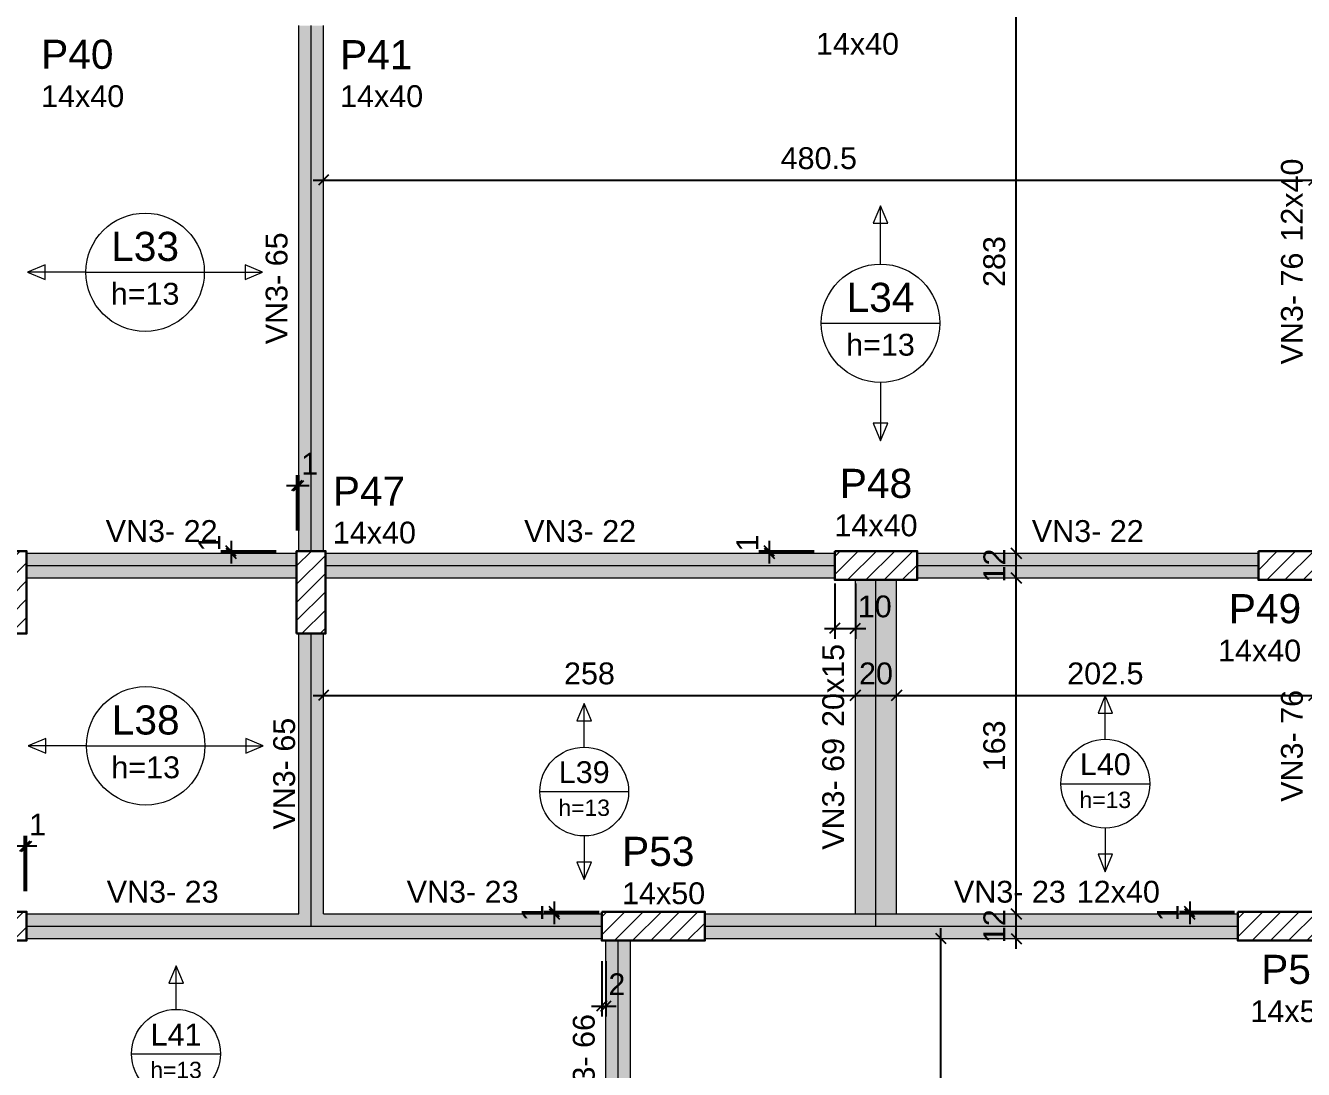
# Model space of a CAD drawing. Header units: millimetres. Extents: x -8 to 605, y -494 to 220.
# Drawn here: x 14.14 to 26.54, y -461.25 to -451.12 of the extents above; entities that cross this region are included whole.
import ezdxf

# ---------------------------------------------------------------- set-up
doc = ezdxf.new("R2010")
doc.units = ezdxf.units.MM
doc.header["$MEASUREMENT"] = 0
doc.linetypes.add('NULL', pattern=[0])
for name, color, linetype, lineweight in [('FO-Cotas', 5, 'Continuous', 5), ('FO-Eixos', 5, 'Continuous', 5), ('FO-Hachura pilar que passa', 19, 'Continuous', 5), ('FO-Hachura viga', 43, 'Continuous', 5), ('FO-Pilares', 4, 'Continuous', 30), ('FO-Textos das lajes', 1, 'Continuous', 20), ('FO-Textos das vigas', 7, 'Continuous', 5), ('FO-Textos dos pilares', 7, 'Continuous', 5), ('FO-Vigas', 1, 'Continuous', 20)]:
    doc.layers.add(name, color=color, linetype=linetype, lineweight=lineweight)
doc.styles.add('Arial', font='arial.ttf')
doc.dimstyles.new('UM_50.000000', dxfattribs={"dimtxt": 0.18, "dimasz": 0.1, "dimexe": 0.1, "dimexo": 0.2, "dimgap": 0, "dimtad": 1, "dimtih": 1, "dimtoh": 1, "dimdec": 1, "dimlfac": 50, "dimzin": 0, "dimdsep": 46, "dimtxsty": 'Standard', "dimcen": 0.09, "dimdle": 0.1, "dimadec": 1, "dimazin": 2, "dimtfac": 1, "dimtdec": 4, "dimtofl": 0, "dimtmove": 0, "dimatfit": 3, "dimfxl": 1, "dimtolj": 1, "dimarcsym": 0})
pattern_1 = [(45, (-4.58844, -411.61486), (-0.08838835, 0.08838835), [])]

# ---------------------------------------------------------------- blocks, each defined once
blk = doc.blocks.new('_Oblique')
at = {"color": 0, "linetype": 'ByBlock', "lineweight": -2}
blk.add_line((-0.5, -0.5), (0.5, 0.5), dxfattribs=at)
blk = doc.blocks.new('*D4169')
at = {"layer": 'Defpoints', "color": 0, "transparency": 16777216}
for p in [(23.021, -459.985), (23.021, -459.985), (23.021, -465.045)]:
    blk.add_point(p, dxfattribs=at)
at = {"layer": 'FO-Cotas', "color": 0, "lineweight": -2, "transparency": 16777216}
blk.add_line((23.021, -465.145), (23.021, -459.885), dxfattribs=at)
at = {"layer": 'FO-Cotas', "color": 0, "lineweight": -2, "transparency": 16777216, "xscale": 0.1, "yscale": 0.1, "zscale": 0.1}
for p, rotation in [((23.021, -459.985), 90), ((23.021, -465.045), 270)]:
    blk.add_blockref('_Oblique', p, dxfattribs=dict(at, rotation=rotation))
at = {"layer": 'FO-Cotas', "color": 7, "transparency": 16777216, "insert": (22.81, -462.515), "char_height": 0.2118, "attachment_point": 5, "rotation": 90, "style": 'Arial'}
blk.add_mtext('\\A1;253', dxfattribs=at)
blk = doc.blocks.new('*D4224')
at = {"layer": 'Defpoints', "color": 0, "transparency": 16777216}
for p in [(17.032, -457.625), (22.192, -457.625), (22.192, -457.625)]:
    blk.add_point(p, dxfattribs=at)
at = {"layer": 'FO-Cotas', "color": 0, "lineweight": -2, "transparency": 16777216}
blk.add_line((16.932, -457.625), (22.292, -457.625), dxfattribs=at)
at = {"layer": 'FO-Cotas', "color": 0, "lineweight": -2, "transparency": 16777216, "xscale": 0.1, "yscale": 0.1, "zscale": 0.1, "rotation": 180}
blk.add_blockref('_Oblique', (17.032, -457.625), dxfattribs=at)
at = {"layer": 'FO-Cotas', "color": 0, "lineweight": -2, "transparency": 16777216, "xscale": 0.1, "yscale": 0.1, "zscale": 0.1}
blk.add_blockref('_Oblique', (22.192, -457.625), dxfattribs=at)
at = {"layer": 'FO-Cotas', "color": 7, "transparency": 16777216, "insert": (19.612, -457.413), "char_height": 0.2118, "attachment_point": 5, "rotation": 0.0057, "style": 'Arial'}
blk.add_mtext('\\A1;258', dxfattribs=at)
blk = doc.blocks.new('*D4225')
at = {"layer": 'Defpoints', "color": 0, "transparency": 16777216}
for p in [(22.192, -457.625), (22.592, -457.625), (22.592, -457.625)]:
    blk.add_point(p, dxfattribs=at)
at = {"layer": 'FO-Cotas', "color": 0, "lineweight": -2, "transparency": 16777216}
blk.add_line((22.092, -457.625), (22.692, -457.625), dxfattribs=at)
at = {"layer": 'FO-Cotas', "color": 0, "lineweight": -2, "transparency": 16777216, "xscale": 0.1, "yscale": 0.1, "zscale": 0.1, "rotation": 180}
blk.add_blockref('_Oblique', (22.192, -457.625), dxfattribs=at)
at = {"layer": 'FO-Cotas', "color": 0, "lineweight": -2, "transparency": 16777216, "xscale": 0.1, "yscale": 0.1, "zscale": 0.1}
blk.add_blockref('_Oblique', (22.592, -457.625), dxfattribs=at)
at = {"layer": 'FO-Cotas', "color": 7, "transparency": 16777216, "insert": (22.392, -457.413), "char_height": 0.2118, "attachment_point": 5, "rotation": 0.0057, "style": 'Arial'}
blk.add_mtext('\\A1;20', dxfattribs=at)
blk = doc.blocks.new('*D4226')
at = {"layer": 'Defpoints', "color": 0, "transparency": 16777216}
for p in [(22.592, -457.625), (26.642, -457.625), (26.642, -457.625)]:
    blk.add_point(p, dxfattribs=at)
at = {"layer": 'FO-Cotas', "color": 0, "lineweight": -2, "transparency": 16777216}
blk.add_line((22.492, -457.625), (26.742, -457.625), dxfattribs=at)
at = {"layer": 'FO-Cotas', "color": 0, "lineweight": -2, "transparency": 16777216, "xscale": 0.1, "yscale": 0.1, "zscale": 0.1, "rotation": 180}
blk.add_blockref('_Oblique', (22.592, -457.625), dxfattribs=at)
at = {"layer": 'FO-Cotas', "color": 0, "lineweight": -2, "transparency": 16777216, "xscale": 0.1, "yscale": 0.1, "zscale": 0.1}
blk.add_blockref('_Oblique', (26.642, -457.625), dxfattribs=at)
at = {"layer": 'FO-Cotas', "color": 7, "transparency": 16777216, "insert": (24.617, -457.413), "char_height": 0.2118, "attachment_point": 5, "rotation": 0.0057, "style": 'Arial'}
blk.add_mtext('\\A1;202.5', dxfattribs=at)
blk = doc.blocks.new('*D4231')
at = {"layer": 'Defpoints', "color": 0, "transparency": 16777216}
for p in [(17.032, -452.625), (26.642, -452.625), (26.642, -452.625)]:
    blk.add_point(p, dxfattribs=at)
at = {"layer": 'FO-Cotas', "color": 0, "lineweight": -2, "transparency": 16777216}
blk.add_line((16.932, -452.625), (26.742, -452.625), dxfattribs=at)
at = {"layer": 'FO-Cotas', "color": 0, "lineweight": -2, "transparency": 16777216, "xscale": 0.1, "yscale": 0.1, "zscale": 0.1, "rotation": 180}
blk.add_blockref('_Oblique', (17.032, -452.625), dxfattribs=at)
at = {"layer": 'FO-Cotas', "color": 0, "lineweight": -2, "transparency": 16777216, "xscale": 0.1, "yscale": 0.1, "zscale": 0.1}
blk.add_blockref('_Oblique', (26.642, -452.625), dxfattribs=at)
at = {"layer": 'FO-Cotas', "color": 7, "transparency": 16777216, "insert": (21.837, -452.413), "char_height": 0.2118, "attachment_point": 5, "rotation": 0.0057, "style": 'Arial'}
blk.add_mtext('\\A1;480.5', dxfattribs=at)
blk = doc.blocks.new('*D4353')
at = {"layer": 'Defpoints', "color": 0, "transparency": 16777216}
for p in [(23.752, -459.745), (23.752, -459.745), (23.752, -459.985)]:
    blk.add_point(p, dxfattribs=at)
at = {"layer": 'FO-Cotas', "color": 0, "lineweight": -2, "transparency": 16777216}
blk.add_line((23.752, -460.085), (23.752, -459.645), dxfattribs=at)
at = {"layer": 'FO-Cotas', "color": 0, "lineweight": -2, "transparency": 16777216, "xscale": 0.1, "yscale": 0.1, "zscale": 0.1}
for p, rotation in [((23.752, -459.745), 90), ((23.752, -459.985), 270)]:
    blk.add_blockref('_Oblique', p, dxfattribs=dict(at, rotation=rotation))
at = {"layer": 'FO-Cotas', "color": 7, "transparency": 16777216, "insert": (23.54, -459.865), "char_height": 0.2118, "attachment_point": 5, "rotation": 90, "style": 'Arial'}
blk.add_mtext('\\A1;12', dxfattribs=at)
blk = doc.blocks.new('*D4354')
at = {"layer": 'Defpoints', "color": 0, "transparency": 16777216}
for p in [(23.752, -456.485), (23.752, -456.485), (23.752, -459.745)]:
    blk.add_point(p, dxfattribs=at)
at = {"layer": 'FO-Cotas', "color": 0, "lineweight": -2, "transparency": 16777216}
blk.add_line((23.752, -459.845), (23.752, -456.385), dxfattribs=at)
at = {"layer": 'FO-Cotas', "color": 0, "lineweight": -2, "transparency": 16777216, "xscale": 0.1, "yscale": 0.1, "zscale": 0.1}
for p, rotation in [((23.752, -456.485), 90), ((23.752, -459.745), 270)]:
    blk.add_blockref('_Oblique', p, dxfattribs=dict(at, rotation=rotation))
at = {"layer": 'FO-Cotas', "color": 7, "transparency": 16777216, "insert": (23.54, -458.115), "char_height": 0.2118, "attachment_point": 5, "rotation": 90, "style": 'Arial'}
blk.add_mtext('\\A1;163', dxfattribs=at)
blk = doc.blocks.new('*D4355')
at = {"layer": 'Defpoints', "color": 0, "transparency": 16777216}
for p in [(23.752, -456.245), (23.752, -456.245), (23.752, -456.485)]:
    blk.add_point(p, dxfattribs=at)
at = {"layer": 'FO-Cotas', "color": 0, "lineweight": -2, "transparency": 16777216}
blk.add_line((23.752, -456.585), (23.752, -456.145), dxfattribs=at)
at = {"layer": 'FO-Cotas', "color": 0, "lineweight": -2, "transparency": 16777216, "xscale": 0.1, "yscale": 0.1, "zscale": 0.1}
for p, rotation in [((23.752, -456.245), 90), ((23.752, -456.485), 270)]:
    blk.add_blockref('_Oblique', p, dxfattribs=dict(at, rotation=rotation))
at = {"layer": 'FO-Cotas', "color": 7, "transparency": 16777216, "insert": (23.54, -456.365), "char_height": 0.2118, "attachment_point": 5, "rotation": 90, "style": 'Arial'}
blk.add_mtext('\\A1;12', dxfattribs=at)
blk = doc.blocks.new('*D4356')
at = {"layer": 'Defpoints', "color": 0, "transparency": 16777216}
for p in [(23.752, -450.585), (23.752, -450.585), (23.752, -456.245)]:
    blk.add_point(p, dxfattribs=at)
at = {"layer": 'FO-Cotas', "color": 0, "lineweight": -2, "transparency": 16777216}
blk.add_line((23.752, -456.345), (23.752, -450.485), dxfattribs=at)
at = {"layer": 'FO-Cotas', "color": 0, "lineweight": -2, "transparency": 16777216, "xscale": 0.1, "yscale": 0.1, "zscale": 0.1}
for p, rotation in [((23.752, -450.585), 90), ((23.752, -456.245), 270)]:
    blk.add_blockref('_Oblique', p, dxfattribs=dict(at, rotation=rotation))
at = {"layer": 'FO-Cotas', "color": 7, "transparency": 16777216, "insert": (23.54, -453.415), "char_height": 0.2118, "attachment_point": 5, "rotation": 90, "style": 'Arial'}
blk.add_mtext('\\A1;283', dxfattribs=at)
blk = doc.blocks.new('*D4420')
at = {"layer": 'Defpoints', "color": 0, "transparency": 16777216}
for p in [(16.792, -455.589), (16.772, -456.225), (16.792, -456.225)]:
    blk.add_point(p, dxfattribs=at)
at = {"layer": 'FO-Cotas', "color": 0, "lineweight": -2, "transparency": 16777216}
for p, q in [((16.672, -455.589), (16.892, -455.589)), ((16.772, -456.025), (16.772, -455.489)), ((16.792, -456.025), (16.792, -455.489))]:
    blk.add_line(p, q, dxfattribs=at)
at = {"layer": 'FO-Cotas', "color": 0, "lineweight": -2, "transparency": 16777216, "xscale": 0.1, "yscale": 0.1, "zscale": 0.1, "rotation": 180}
blk.add_blockref('_Oblique', (16.772, -455.589), dxfattribs=at)
at = {"layer": 'FO-Cotas', "color": 0, "lineweight": -2, "transparency": 16777216, "xscale": 0.1, "yscale": 0.1, "zscale": 0.1}
blk.add_blockref('_Oblique', (16.792, -455.589), dxfattribs=at)
at = {"layer": 'FO-Cotas', "color": 7, "transparency": 16777216, "insert": (16.898, -455.377), "char_height": 0.2118, "attachment_point": 5, "rotation": 0.0057, "style": 'Arial'}
blk.add_mtext('\\A1;1', dxfattribs=at)
blk = doc.blocks.new('*D4421')
at = {"layer": 'Defpoints', "color": 0, "transparency": 16777216}
for p in [(21.992, -456.34), (22.192, -456.34), (22.192, -456.975)]:
    blk.add_point(p, dxfattribs=at)
at = {"layer": 'FO-Cotas', "color": 0, "lineweight": -2, "transparency": 16777216}
for p, q in [((21.992, -456.54), (21.992, -457.075)), ((22.192, -456.54), (22.192, -457.075)), ((21.892, -456.975), (22.292, -456.975))]:
    blk.add_line(p, q, dxfattribs=at)
at = {"layer": 'FO-Cotas', "color": 0, "lineweight": -2, "transparency": 16777216, "xscale": 0.1, "yscale": 0.1, "zscale": 0.1, "rotation": 180}
blk.add_blockref('_Oblique', (21.992, -456.975), dxfattribs=at)
at = {"layer": 'FO-Cotas', "color": 0, "lineweight": -2, "transparency": 16777216, "xscale": 0.1, "yscale": 0.1, "zscale": 0.1}
blk.add_blockref('_Oblique', (22.192, -456.975), dxfattribs=at)
at = {"layer": 'FO-Cotas', "color": 7, "transparency": 16777216, "insert": (22.38, -456.763), "char_height": 0.2118, "attachment_point": 5, "rotation": 0.0057, "style": 'Arial'}
blk.add_mtext('\\A1;10', dxfattribs=at)
blk = doc.blocks.new('*D4425')
at = {"layer": 'Defpoints', "color": 0, "transparency": 16777216}
for p in [(14.132, -459.089), (14.132, -459.725), (14.152, -459.725)]:
    blk.add_point(p, dxfattribs=at)
at = {"layer": 'FO-Cotas', "color": 0, "lineweight": -2, "transparency": 16777216}
for p, q in [((14.132, -459.525), (14.132, -458.989)), ((14.152, -459.525), (14.152, -458.989)), ((14.252, -459.089), (14.032, -459.089))]:
    blk.add_line(p, q, dxfattribs=at)
at = {"layer": 'FO-Cotas', "color": 0, "lineweight": -2, "transparency": 16777216, "xscale": 0.1, "yscale": 0.1, "zscale": 0.1, "rotation": 180}
blk.add_blockref('_Oblique', (14.132, -459.089), dxfattribs=at)
at = {"layer": 'FO-Cotas', "color": 0, "lineweight": -2, "transparency": 16777216, "xscale": 0.1, "yscale": 0.1, "zscale": 0.1}
blk.add_blockref('_Oblique', (14.152, -459.089), dxfattribs=at)
at = {"layer": 'FO-Cotas', "color": 7, "transparency": 16777216, "insert": (14.258, -458.878), "char_height": 0.2118, "attachment_point": 5, "rotation": 0.0057, "style": 'Arial'}
blk.add_mtext('\\A1;1', dxfattribs=at)
blk = doc.blocks.new('*D4426')
at = {"layer": 'Defpoints', "color": 0, "transparency": 16777216}
for p in [(19.732, -460.005), (19.772, -460.005), (19.772, -460.64)]:
    blk.add_point(p, dxfattribs=at)
at = {"layer": 'FO-Cotas', "color": 0, "lineweight": -2, "transparency": 16777216}
for p, q in [((19.732, -460.205), (19.732, -460.74)), ((19.772, -460.205), (19.772, -460.74)), ((19.632, -460.64), (19.872, -460.64))]:
    blk.add_line(p, q, dxfattribs=at)
at = {"layer": 'FO-Cotas', "color": 0, "lineweight": -2, "transparency": 16777216, "xscale": 0.1, "yscale": 0.1, "zscale": 0.1, "rotation": 180}
blk.add_blockref('_Oblique', (19.732, -460.64), dxfattribs=at)
at = {"layer": 'FO-Cotas', "color": 0, "lineweight": -2, "transparency": 16777216, "xscale": 0.1, "yscale": 0.1, "zscale": 0.1}
blk.add_blockref('_Oblique', (19.772, -460.64), dxfattribs=at)
at = {"layer": 'FO-Cotas', "color": 7, "transparency": 16777216, "insert": (19.878, -460.428), "char_height": 0.2118, "attachment_point": 5, "rotation": 0.0057, "style": 'Arial'}
blk.add_mtext('\\A1;2', dxfattribs=at)
blk = doc.blocks.new('*D4498')
at = {"layer": 'Defpoints', "color": 0, "transparency": 16777216}
for p in [(16.136, -456.245), (16.772, -456.225), (16.772, -456.245)]:
    blk.add_point(p, dxfattribs=at)
at = {"layer": 'FO-Cotas', "color": 0, "lineweight": -2, "transparency": 16777216}
for p, q in [((16.136, -456.125), (16.136, -456.345)), ((16.572, -456.225), (16.036, -456.225)), ((16.572, -456.245), (16.036, -456.245))]:
    blk.add_line(p, q, dxfattribs=at)
at = {"layer": 'FO-Cotas', "color": 0, "lineweight": -2, "transparency": 16777216, "xscale": 0.1, "yscale": 0.1, "zscale": 0.1}
for p, rotation in [((16.136, -456.225), 90), ((16.136, -456.245), 270)]:
    blk.add_blockref('_Oblique', p, dxfattribs=dict(at, rotation=rotation))
at = {"layer": 'FO-Cotas', "color": 7, "transparency": 16777216, "insert": (15.924, -456.146), "char_height": 0.2118, "attachment_point": 5, "rotation": 90, "style": 'Arial'}
blk.add_mtext('\\A1;1', dxfattribs=at)
blk = doc.blocks.new('*D4499')
at = {"layer": 'Defpoints', "color": 0, "transparency": 16777216}
for p in [(21.356, -456.245), (21.992, -456.225), (21.992, -456.245)]:
    blk.add_point(p, dxfattribs=at)
at = {"layer": 'FO-Cotas', "color": 0, "lineweight": -2, "transparency": 16777216}
for p, q in [((21.356, -456.125), (21.356, -456.345)), ((21.792, -456.225), (21.256, -456.225)), ((21.792, -456.245), (21.256, -456.245))]:
    blk.add_line(p, q, dxfattribs=at)
at = {"layer": 'FO-Cotas', "color": 0, "lineweight": -2, "transparency": 16777216, "xscale": 0.1, "yscale": 0.1, "zscale": 0.1}
for p, rotation in [((21.356, -456.225), 90), ((21.356, -456.245), 270)]:
    blk.add_blockref('_Oblique', p, dxfattribs=dict(at, rotation=rotation))
at = {"layer": 'FO-Cotas', "color": 7, "transparency": 16777216, "insert": (21.144, -456.146), "char_height": 0.2118, "attachment_point": 5, "rotation": 90, "style": 'Arial'}
blk.add_mtext('\\A1;1', dxfattribs=at)
blk = doc.blocks.new('*D4504')
at = {"layer": 'Defpoints', "color": 0, "transparency": 16777216}
for p in [(19.271, -459.745), (19.907, -459.725), (19.907, -459.745)]:
    blk.add_point(p, dxfattribs=at)
at = {"layer": 'FO-Cotas', "color": 0, "lineweight": -2, "transparency": 16777216}
for p, q in [((19.271, -459.625), (19.271, -459.845)), ((19.707, -459.725), (19.171, -459.725)), ((19.707, -459.745), (19.171, -459.745))]:
    blk.add_line(p, q, dxfattribs=at)
at = {"layer": 'FO-Cotas', "color": 0, "lineweight": -2, "transparency": 16777216, "xscale": 0.1, "yscale": 0.1, "zscale": 0.1}
for p, rotation in [((19.271, -459.725), 90), ((19.271, -459.745), 270)]:
    blk.add_blockref('_Oblique', p, dxfattribs=dict(at, rotation=rotation))
at = {"layer": 'FO-Cotas', "color": 7, "transparency": 16777216, "insert": (19.059, -459.735), "char_height": 0.2118, "attachment_point": 5, "rotation": 90, "style": 'Arial'}
blk.add_mtext('\\A1;1', dxfattribs=at)
blk = doc.blocks.new('*D4505')
at = {"layer": 'Defpoints', "color": 0, "transparency": 16777216}
for p in [(25.435, -459.745), (26.07, -459.725), (26.07, -459.745)]:
    blk.add_point(p, dxfattribs=at)
at = {"layer": 'FO-Cotas', "color": 0, "lineweight": -2, "transparency": 16777216}
for p, q in [((25.435, -459.625), (25.435, -459.845)), ((25.87, -459.725), (25.335, -459.725)), ((25.87, -459.745), (25.335, -459.745))]:
    blk.add_line(p, q, dxfattribs=at)
at = {"layer": 'FO-Cotas', "color": 0, "lineweight": -2, "transparency": 16777216, "xscale": 0.1, "yscale": 0.1, "zscale": 0.1}
for p, rotation in [((25.435, -459.725), 90), ((25.435, -459.745), 270)]:
    blk.add_blockref('_Oblique', p, dxfattribs=dict(at, rotation=rotation))
at = {"layer": 'FO-Cotas', "color": 7, "transparency": 16777216, "insert": (25.223, -459.735), "char_height": 0.2118, "attachment_point": 5, "rotation": 90, "style": 'Arial'}
blk.add_mtext('\\A1;1', dxfattribs=at)

msp = doc.modelspace()

# ---------------------------------------------------------------- hatches: boundary and pattern name
at = {"layer": 'FO-Hachura pilar que passa', "linetype": 'Continuous', "ltscale": 0.2}
h = msp.add_hatch(dxfattribs=at)
h.set_pattern_fill('ANSI31', color=19, style=0)
h.set_pattern_definition(pattern_1)
h.paths.add_polyline_path([(13.8716, -457.0247), (14.0116, -457.0247), (14.1516, -457.0247), (14.1516, -456.6247), (14.1516, -456.2247), (14.0116, -456.2247), (13.8716, -456.2247), (13.8716, -456.6247)])
h = msp.add_hatch(dxfattribs=at)
h.set_pattern_fill('ANSI31', color=19, style=0)
h.set_pattern_definition(pattern_1)
h.paths.add_polyline_path([(16.7716, -457.0247), (16.9116, -457.0247), (17.0516, -457.0247), (17.0516, -456.6247), (17.0516, -456.2247), (16.9116, -456.2247), (16.7716, -456.2247), (16.7716, -456.6247)])
h = msp.add_hatch(dxfattribs=at)
h.set_pattern_fill('ANSI31', color=19, style=0)
h.set_pattern_definition(pattern_1)
h.paths.add_polyline_path([(21.9916, -456.2247), (21.9916, -456.3647), (21.9916, -456.5047), (22.3916, -456.5047), (22.7916, -456.5047), (22.7916, -456.3647), (22.7916, -456.2247), (22.3916, -456.2247)])
h = msp.add_hatch(dxfattribs=at)
h.set_pattern_fill('ANSI31', color=19, style=0)
h.set_pattern_definition(pattern_1)
h.paths.add_polyline_path([(26.1016, -456.2249), (26.1016, -456.3649), (26.1016, -456.5049), (26.5016, -456.5049), (26.9016, -456.5049), (26.9016, -456.3649), (26.9016, -456.2249), (26.5016, -456.2249)])
h = msp.add_hatch(dxfattribs=at)
h.set_pattern_fill('ANSI31', color=19, style=0)
h.set_pattern_definition(pattern_1)
h.paths.add_polyline_path([(13.3516, -459.7249), (13.3516, -459.8649), (13.3516, -460.0049), (13.7516, -460.0049), (14.1516, -460.0049), (14.1516, -459.8649), (14.1516, -459.7249), (13.7516, -459.7249)])
h = msp.add_hatch(dxfattribs=at)
h.set_pattern_fill('ANSI31', color=19, style=0)
h.set_pattern_definition(pattern_1)
h.paths.add_polyline_path([(19.7316, -459.7249), (19.7316, -459.8649), (19.7316, -460.0049), (20.2316, -460.0049), (20.7316, -460.0049), (20.7316, -459.8649), (20.7316, -459.7249), (20.2316, -459.7249)])
h = msp.add_hatch(dxfattribs=at)
h.set_pattern_fill('ANSI31', color=19, style=0)
h.set_pattern_definition(pattern_1)
h.paths.add_polyline_path([(25.9016, -459.7249), (25.9016, -459.8649), (25.9016, -460.0049), (26.4016, -460.0049), (26.9016, -460.0049), (26.9016, -459.8649), (26.9016, -459.7249), (26.4016, -459.7249)])
at = {"layer": 'FO-Hachura viga', "linetype": 'Continuous', "ltscale": 0.2}
for points in [[(17.0316, -451.1249), (17.0316, -451.1249), (16.7916, -451.1249), (16.7916, -456.2245), (17.0316, -456.2245), (17.0316, -451.1249)], [(16.7716, -456.2445), (16.7716, -456.2445), (14.1516, -456.2445), (14.1516, -456.4845), (16.7716, -456.4845), (16.7716, -456.2445)], [(21.9916, -456.2445), (21.9916, -456.2445), (17.0516, -456.2445), (17.0516, -456.4845), (21.9916, -456.4845), (21.9916, -456.2445)], [(26.1016, -456.2445), (26.1016, -456.2445), (22.7916, -456.2445), (22.7916, -456.4845), (26.1016, -456.4845), (26.1016, -456.2445)], [(22.5916, -459.7449), (22.5916, -459.7449), (22.5916, -456.5045), (22.1916, -456.5045), (22.1916, -459.7449), (22.3916, -459.8649), (22.5916, -459.7449)], [(17.0316, -459.7449), (17.0316, -459.7449), (17.0316, -457.0245), (16.7916, -457.0245), (16.7916, -459.7449), (16.9116, -459.8649), (17.0316, -459.7449)], [(16.9116, -459.8649), (16.9116, -459.8649), (16.7916, -459.7449), (14.1516, -459.7449), (14.1516, -459.9849), (16.9116, -459.9849), (16.9116, -459.8649)], [(19.7316, -459.7449), (19.7316, -459.7449), (17.0316, -459.7449), (16.9116, -459.8649), (16.9116, -459.9849), (19.7316, -459.9849), (19.7316, -459.7449)], [(22.3916, -459.7449), (22.3916, -459.7449), (20.7316, -459.7449), (20.7316, -459.9849), (22.3916, -459.9849), (22.3916, -459.7449)], [(25.9016, -459.7449), (25.9016, -459.7449), (22.3916, -459.7449), (22.3916, -459.9849), (25.9016, -459.9849), (25.9016, -459.7449)], [(20.0116, -460.0049), (20.0116, -460.0049), (19.7716, -460.0049), (19.7716, -462.5149), (20.0116, -462.5149), (20.0116, -460.0049)]]:
    msp.add_hatch(color=43, dxfattribs=at).paths.add_polyline_path(points)

# ---------------------------------------------------------------- linework, layer by layer
at = {"layer": 'FO-Eixos'}
for p, q in [((16.9116, -456.2247), (16.9116, -451.1247)), ((14.1516, -456.3647), (16.7716, -456.3647)), ((17.0516, -456.3647), (21.9916, -456.3647)), ((22.7916, -456.3647), (26.1016, -456.3647)), ((22.3916, -459.8649), (22.3916, -456.5047)), ((16.9116, -459.8649), (16.9116, -457.0247)), ((14.1516, -459.8649), (16.9116, -459.8649)), ((16.9116, -459.8649), (19.7316, -459.8649)), ((20.7316, -459.8649), (22.3916, -459.8649)), ((22.3916, -459.8649), (25.9016, -459.8649)), ((19.8916, -462.5149), (19.8916, -460.0049))]:
    msp.add_line(p, q, dxfattribs=at)
at = {"layer": 'FO-Pilares'}
for points in [[(13.8716, -457.0247), (14.0116, -457.0247), (14.1516, -457.0247), (14.1516, -456.6247), (14.1516, -456.2247), (14.0116, -456.2247), (13.8716, -456.2247), (13.8716, -456.6247), (13.8716, -457.0247)], [(16.7716, -457.0247), (16.9116, -457.0247), (17.0516, -457.0247), (17.0516, -456.6247), (17.0516, -456.2247), (16.9116, -456.2247), (16.7716, -456.2247), (16.7716, -456.6247), (16.7716, -457.0247)], [(21.9916, -456.2247), (21.9916, -456.3647), (21.9916, -456.5047), (22.3916, -456.5047), (22.7916, -456.5047), (22.7916, -456.3647), (22.7916, -456.2247), (22.3916, -456.2247), (21.9916, -456.2247)], [(26.1016, -456.2249), (26.1016, -456.3649), (26.1016, -456.5049), (26.5016, -456.5049), (26.9016, -456.5049), (26.9016, -456.3649), (26.9016, -456.2249), (26.5016, -456.2249), (26.1016, -456.2249)], [(13.3516, -459.7249), (13.3516, -459.8649), (13.3516, -460.0049), (13.7516, -460.0049), (14.1516, -460.0049), (14.1516, -459.8649), (14.1516, -459.7249), (13.7516, -459.7249), (13.3516, -459.7249)], [(19.7316, -459.7249), (19.7316, -459.8649), (19.7316, -460.0049), (20.2316, -460.0049), (20.7316, -460.0049), (20.7316, -459.8649), (20.7316, -459.7249), (20.2316, -459.7249), (19.7316, -459.7249)], [(25.9016, -459.7249), (25.9016, -459.8649), (25.9016, -460.0049), (26.4016, -460.0049), (26.9016, -460.0049), (26.9016, -459.8649), (26.9016, -459.7249), (26.4016, -459.7249), (25.9016, -459.7249)]]:
    msp.add_lwpolyline(points, close=True, dxfattribs=at)
at = {"layer": 'FO-Textos das lajes'}
for p, q in [((22.4356, -452.8743), (22.365, -453.0437)), ((22.5062, -453.0437), (22.4356, -452.8743)), ((22.365, -453.0437), (22.5062, -453.0437)), ((14.3312, -453.4483), (14.1617, -453.5189)), ((14.3312, -453.5895), (14.3312, -453.4483)), ((16.4406, -453.5189), (16.2712, -453.4483)), ((16.2712, -453.4483), (16.2712, -453.5895)), ((14.1617, -453.5189), (14.3312, -453.5895)), ((14.7265, -453.5189), (15.8758, -453.5189)), ((16.2712, -453.5895), (16.4406, -453.5189)), ((21.861, -454.0137), (23.0103, -454.0137)), ((22.5062, -454.9837), (22.365, -454.9837)), ((22.365, -454.9837), (22.4356, -455.1532)), ((22.4356, -455.1532), (22.5062, -454.9837)), ((24.6166, -457.6272), (24.546, -457.7966)), ((24.6872, -457.7966), (24.6166, -457.6272)), ((19.5613, -457.7038), (19.4907, -457.8733)), ((19.6319, -457.8733), (19.5613, -457.7038)), ((24.546, -457.7966), (24.6872, -457.7966)), ((19.4907, -457.8733), (19.6319, -457.8733)), ((14.3372, -458.0442), (14.1678, -458.1148)), ((14.3372, -458.1854), (14.3372, -458.0442)), ((16.4466, -458.1148), (16.2772, -458.0442)), ((16.2772, -458.0442), (16.2772, -458.1854)), ((14.1678, -458.1148), (14.3372, -458.1854)), ((14.7326, -458.1148), (15.8818, -458.1148)), ((16.2772, -458.1854), (16.4466, -458.1148)), ((19.1303, -458.5584), (19.9922, -458.5584)), ((24.1856, -458.4818), (25.0475, -458.4818)), ((24.6872, -459.1669), (24.546, -459.1669)), ((24.546, -459.1669), (24.6166, -459.3363)), ((24.6166, -459.3363), (24.6872, -459.1669)), ((19.6319, -459.2436), (19.4907, -459.2436)), ((19.4907, -459.2436), (19.5613, -459.413)), ((19.5613, -459.413), (19.6319, -459.2436)), ((15.6016, -460.2483), (15.531, -460.4177)), ((15.6722, -460.4177), (15.6016, -460.2483)), ((15.531, -460.4177), (15.6722, -460.4177)), ((15.1706, -461.1029), (16.0325, -461.1029))]:
    msp.add_line(p, q, dxfattribs=at)
for points in [[(22.4356, -453.4391), (22.4356, -452.8743)], [(14.7265, -453.5189), (14.1617, -453.5189)], [(15.8758, -453.5189), (16.4406, -453.5189)], [(22.4356, -454.5884), (22.4356, -455.1532)], [(24.6166, -458.0508), (24.6166, -457.6272)], [(19.5613, -458.1274), (19.5613, -457.7038)], [(14.7326, -458.1148), (14.1678, -458.1148)], [(15.8818, -458.1148), (16.4466, -458.1148)], [(24.6166, -458.9127), (24.6166, -459.3363)], [(19.5613, -458.9894), (19.5613, -459.413)], [(15.6016, -460.6719), (15.6016, -460.2483)]]:
    msp.add_lwpolyline(points, dxfattribs=at)
for centre, radius in [((15.3012, -453.5189), 0.5746), ((22.4356, -454.0137), 0.5746), ((15.3072, -458.1148), 0.5746), ((24.6166, -458.4818), 0.431), ((19.5613, -458.5584), 0.431), ((15.6016, -461.1029), 0.431)]:
    msp.add_circle(centre, radius, dxfattribs=at)
at = {"layer": 'FO-Vigas'}
for p, q in [((16.7916, -456.2247), (16.7916, -451.1247)), ((17.0316, -456.2247), (17.0316, -451.1247)), ((14.1516, -456.2447), (16.7716, -456.2447)), ((17.0516, -456.2447), (21.9916, -456.2447)), ((22.7916, -456.2447), (26.1016, -456.2447)), ((14.1516, -456.4847), (16.7716, -456.4847)), ((17.0516, -456.4847), (21.9916, -456.4847)), ((22.1916, -459.7449), (22.1916, -456.5047)), ((22.5916, -459.7449), (22.5916, -456.5047)), ((22.7916, -456.4847), (26.1016, -456.4847)), ((16.7916, -459.7449), (16.7916, -457.0247)), ((17.0316, -459.7449), (17.0316, -457.0247)), ((14.1516, -459.7449), (16.7916, -459.7449)), ((17.0316, -459.7449), (19.7316, -459.7449)), ((20.7316, -459.7449), (22.3916, -459.7449)), ((22.3916, -459.7449), (25.9016, -459.7449)), ((14.1516, -459.9849), (16.9116, -459.9849)), ((16.9116, -459.9849), (19.7316, -459.9849)), ((19.7716, -462.5149), (19.7716, -460.0049)), ((20.0116, -462.5149), (20.0116, -460.0049)), ((20.7316, -459.9849), (22.3916, -459.9849)), ((22.3916, -459.9849), (25.9016, -459.9849))]:
    msp.add_line(p, q, dxfattribs=at)

# ---------------------------------------------------------------- texts
at = {"layer": 'FO-Textos das lajes', "linetype": 'NULL', "ltscale": 0.2, "attachment_point": 8, "line_spacing_factor": 0.798, "style": 'Arial'}
for s, insert, char_height, width in [('L33', (15.3012, -453.4129), 0.2824, 1.316001), ('h=13', (15.3012, -453.8362), 0.2118, 1.332467), ('L34', (22.4356, -453.9077), 0.2824, 1.316001), ('h=13', (22.4356, -454.331), 0.2118, 1.332467), ('L38', (15.3072, -458.0087), 0.2824, 1.316001), ('L40', (24.6166, -458.402), 0.2118, 0.987001), ('h=13', (15.3072, -458.432), 0.2118, 1.332467), ('L39', (19.5612, -458.4786), 0.2118, 0.987001), ('h=13', (24.6166, -458.7204), 0.15885, 0.999351), ('h=13', (19.5612, -458.797), 0.15885, 0.999351), ('L41', (15.6016, -461.023), 0.2118, 0.987001), ('h=13', (15.6016, -461.3414), 0.15885, 0.999351)]:
    msp.add_mtext(s, dxfattribs=dict(at, insert=insert, char_height=char_height, width=width))
at = {"layer": 'FO-Textos das vigas', "linetype": 'NULL', "ltscale": 0.2, "char_height": 0.2118, "rotation": 90.00021, "line_spacing_factor": 0.798, "style": 'Arial'}
for s, insert, width, attachment_point in [('12x40', (26.5357, -453.2219), 1.612069, 7), ('VN3- 65', (16.6857, -453.6749), 2.170627, 8), ('VN3- 76', (26.5357, -453.3279), 2.170627, 9), ('20x15', (22.0857, -457.9319), 1.612069, 7), ('VN3- 76', (26.5357, -458.1149), 2.170627, 8), ('VN3- 65', (16.7588, -458.3849), 2.170627, 8), ('VN3- 69', (22.0857, -458.0379), 2.170627, 9), ('VN3- 66', (19.6657, -461.2599), 2.170627, 8)]:
    msp.add_mtext(s, dxfattribs=dict(at, insert=insert, width=width, attachment_point=attachment_point))
at = {"layer": 'FO-Textos das vigas', "linetype": 'NULL', "ltscale": 0.2, "char_height": 0.2118, "line_spacing_factor": 0.798, "style": 'Arial'}
for s, insert, width, attachment_point in [('VN3- 22', (15.4616, -456.139), 2.170627, 8), ('VN3- 22', (19.5216, -456.139), 2.170627, 8), ('VN3- 22', (24.4466, -456.139), 2.170627, 8), ('VN3- 23', (15.4716, -459.639), 2.170627, 8), ('VN3- 23', (18.3816, -459.639), 2.170627, 8), ('VN3- 23', (24.2336, -459.639), 2.170627, 9), ('12x40', (24.3396, -459.639), 1.612069, 7)]:
    msp.add_mtext(s, dxfattribs=dict(at, insert=insert, width=width, attachment_point=attachment_point))
at = {"layer": 'FO-Textos dos pilares', "linetype": 'NULL', "ltscale": 0.2, "line_spacing_factor": 0.798, "style": 'Arial'}
for s, insert, char_height, width, attachment_point in [('14x40', (21.8092, -451.4107), 0.2118, 1.612069, 7), ('P40', (14.2926, -451.5487), 0.2824, 1.403821, 7), ('P41', (17.1926, -451.5487), 0.2824, 1.403821, 7), ('14x40', (14.2926, -451.919), 0.2118, 1.612069, 7), ('14x40', (17.1926, -451.919), 0.2118, 1.612069, 7), ('P48', (22.3916, -455.7127), 0.2824, 1.403821, 8), ('P47', (17.1226, -455.7837), 0.2824, 1.403821, 7), ('14x40', (17.1226, -456.154), 0.2118, 1.612069, 7), ('14x40', (22.3916, -456.084), 0.2118, 1.612069, 8), ('P49', (26.5164, -456.9287), 0.2824, 1.403821, 9), ('14x40', (26.5164, -457.299), 0.2118, 1.612069, 9), ('P53', (19.9284, -459.2837), 0.2824, 1.403821, 7), ('14x50', (19.9284, -459.654), 0.2118, 1.612069, 7), ('P54', (26.8305, -460.4287), 0.2824, 1.403821, 9), ('14x50', (26.8305, -460.799), 0.2118, 1.612069, 9)]:
    msp.add_mtext(s, dxfattribs=dict(at, insert=insert, char_height=char_height, width=width, attachment_point=attachment_point))

# ---------------------------------------------------------------- dimensions: what is measured, and where the dimension line sits
at = {"layer": 'FO-Cotas'}
for base, p1, p2, override, picture, middle in [((23.7516, -450.5847), (23.7516, -456.2447), (23.7516, -450.5847), {"dimtxt": 0.2118, "dimasz": 0.1, "dimexe": 0.1, "dimexo": 0.2, "dimtad": 1, "dimtih": 0, "dimtoh": 0, "dimdec": 1, "dimlfac": 50, "dimzin": 8, "dimtxsty": 'Arial', "dimblk": 'Oblique', "dimblk1": 'Oblique', "dimblk2": 'Oblique', "dimsah": 1, "dimdle": 0.1, "dimse1": 1, "dimse2": 1, "dimclrt": 7, "dimadec": 1, "dimazin": 3, "dimtmove": 2, "dimldrblk": 'Oblique'}, '*D4356', (23.5398, -453.4147)), ((16.1362, -456.2447), (16.7716, -456.2247), (16.7716, -456.2447), {"dimtxt": 0.2118, "dimasz": 0.1, "dimexe": 0.1, "dimexo": 0.2, "dimtad": 1, "dimtih": 0, "dimtoh": 0, "dimdec": 1, "dimlfac": 50, "dimzin": 8, "dimtxsty": 'Arial', "dimblk": 'Oblique', "dimblk1": 'Oblique', "dimblk2": 'Oblique', "dimsah": 1, "dimdle": 0.1, "dimse1": 0, "dimse2": 0, "dimclrt": 7, "dimadec": 1, "dimazin": 3, "dimtmove": 2, "dimldrblk": 'Oblique'}, '*D4498', (15.9244, -456.1464)), ((21.3562, -456.2447), (21.9916, -456.2247), (21.9916, -456.2447), {"dimtxt": 0.2118, "dimasz": 0.1, "dimexe": 0.1, "dimexo": 0.2, "dimtad": 1, "dimtih": 0, "dimtoh": 0, "dimdec": 1, "dimlfac": 50, "dimzin": 8, "dimtxsty": 'Arial', "dimblk": 'Oblique', "dimblk1": 'Oblique', "dimblk2": 'Oblique', "dimsah": 1, "dimdle": 0.1, "dimse1": 0, "dimse2": 0, "dimclrt": 7, "dimadec": 1, "dimazin": 3, "dimtmove": 2, "dimldrblk": 'Oblique'}, '*D4499', (21.1444, -456.1464)), ((23.7516, -456.2447), (23.7516, -456.4847), (23.7516, -456.2447), {"dimtxt": 0.2118, "dimasz": 0.1, "dimexe": 0.1, "dimexo": 0.2, "dimtad": 1, "dimtih": 0, "dimtoh": 0, "dimdec": 1, "dimlfac": 50, "dimzin": 8, "dimtxsty": 'Arial', "dimblk": 'Oblique', "dimblk1": 'Oblique', "dimblk2": 'Oblique', "dimsah": 1, "dimdle": 0.1, "dimse1": 1, "dimse2": 1, "dimclrt": 7, "dimadec": 1, "dimazin": 3, "dimtmove": 2, "dimldrblk": 'Oblique'}, '*D4355', (23.5398, -456.3647)), ((23.7516, -456.4847), (23.7516, -459.7449), (23.7516, -456.4847), {"dimtxt": 0.2118, "dimasz": 0.1, "dimexe": 0.1, "dimexo": 0.2, "dimtad": 1, "dimtih": 0, "dimtoh": 0, "dimdec": 1, "dimlfac": 50, "dimzin": 8, "dimtxsty": 'Arial', "dimblk": 'Oblique', "dimblk1": 'Oblique', "dimblk2": 'Oblique', "dimsah": 1, "dimdle": 0.1, "dimse1": 1, "dimse2": 1, "dimclrt": 7, "dimadec": 1, "dimazin": 3, "dimtmove": 2, "dimldrblk": 'Oblique'}, '*D4354', (23.5398, -458.1148)), ((19.2712, -459.7449), (19.9066, -459.7249), (19.9066, -459.7449), {"dimtxt": 0.2118, "dimasz": 0.1, "dimexe": 0.1, "dimexo": 0.2, "dimtad": 1, "dimtih": 0, "dimtoh": 0, "dimdec": 1, "dimlfac": 50, "dimzin": 8, "dimtxsty": 'Arial', "dimblk": 'Oblique', "dimblk1": 'Oblique', "dimblk2": 'Oblique', "dimsah": 1, "dimdle": 0.1, "dimse1": 0, "dimse2": 0, "dimclrt": 7, "dimadec": 1, "dimazin": 3, "dimtmove": 2, "dimldrblk": 'Oblique'}, '*D4504', (19.0594, -459.7349)), ((23.7516, -459.7449), (23.7516, -459.9849), (23.7516, -459.7449), {"dimtxt": 0.2118, "dimasz": 0.1, "dimexe": 0.1, "dimexo": 0.2, "dimtad": 1, "dimtih": 0, "dimtoh": 0, "dimdec": 1, "dimlfac": 50, "dimzin": 8, "dimtxsty": 'Arial', "dimblk": 'Oblique', "dimblk1": 'Oblique', "dimblk2": 'Oblique', "dimsah": 1, "dimdle": 0.1, "dimse1": 1, "dimse2": 1, "dimclrt": 7, "dimadec": 1, "dimazin": 3, "dimtmove": 2, "dimldrblk": 'Oblique'}, '*D4353', (23.5398, -459.8649)), ((25.4349, -459.7449), (26.0703, -459.7249), (26.0703, -459.7449), {"dimtxt": 0.2118, "dimasz": 0.1, "dimexe": 0.1, "dimexo": 0.2, "dimtad": 1, "dimtih": 0, "dimtoh": 0, "dimdec": 1, "dimlfac": 50, "dimzin": 8, "dimtxsty": 'Arial', "dimblk": 'Oblique', "dimblk1": 'Oblique', "dimblk2": 'Oblique', "dimsah": 1, "dimdle": 0.1, "dimse1": 0, "dimse2": 0, "dimclrt": 7, "dimadec": 1, "dimazin": 3, "dimtmove": 2, "dimldrblk": 'Oblique'}, '*D4505', (25.2231, -459.7349)), ((23.0215, -459.9849), (23.0215, -465.0449), (23.0215, -459.9849), {"dimtxt": 0.2118, "dimasz": 0.1, "dimexe": 0.1, "dimexo": 0.2, "dimtad": 1, "dimtih": 0, "dimtoh": 0, "dimdec": 1, "dimlfac": 50, "dimzin": 8, "dimtxsty": 'Arial', "dimblk": 'Oblique', "dimblk1": 'Oblique', "dimblk2": 'Oblique', "dimsah": 1, "dimdle": 0.1, "dimse1": 1, "dimse2": 1, "dimclrt": 7, "dimadec": 1, "dimazin": 3, "dimtmove": 2, "dimldrblk": 'Oblique'}, '*D4169', (22.8097, -462.5149))]:
    dim = msp.add_linear_dim(base=base, p1=p1, p2=p2, angle=90, dimstyle='UM_50.000000', override=override, dxfattribs=at)
    dim.commit()
    dim.dimension.update_dxf_attribs({"geometry": picture, "text_midpoint": middle, "dimtype": 160, "text_rotation": 90})
for base, p1, p2, override, picture, middle in [((26.6416, -452.6247), (17.0316, -452.6247), (26.6416, -452.6247), {"dimtxt": 0.2118, "dimasz": 0.1, "dimexe": 0.1, "dimexo": 0.2, "dimtad": 1, "dimtih": 0, "dimtoh": 0, "dimdec": 1, "dimlfac": 50, "dimzin": 8, "dimtxsty": 'Arial', "dimblk": 'Oblique', "dimblk1": 'Oblique', "dimblk2": 'Oblique', "dimsah": 1, "dimdle": 0.1, "dimse1": 1, "dimse2": 1, "dimclrt": 7, "dimadec": 1, "dimazin": 3, "dimtmove": 2, "dimldrblk": 'Oblique'}, '*D4231', (21.8366, -452.4129)), ((16.7916, -455.5893), (16.7716, -456.2247), (16.7916, -456.2247), {"dimtxt": 0.2118, "dimasz": 0.1, "dimexe": 0.1, "dimexo": 0.2, "dimtad": 1, "dimtih": 0, "dimtoh": 0, "dimdec": 1, "dimlfac": 50, "dimzin": 8, "dimtxsty": 'Arial', "dimblk": 'Oblique', "dimblk1": 'Oblique', "dimblk2": 'Oblique', "dimsah": 1, "dimdle": 0.1, "dimse1": 0, "dimse2": 0, "dimclrt": 7, "dimadec": 1, "dimazin": 3, "dimtmove": 2, "dimldrblk": 'Oblique'}, '*D4420', (16.8978, -455.3775)), ((22.1916, -456.9752), (21.9916, -456.3398), (22.1916, -456.3398), {"dimtxt": 0.2118, "dimasz": 0.1, "dimexe": 0.1, "dimexo": 0.2, "dimtad": 1, "dimtih": 0, "dimtoh": 0, "dimdec": 1, "dimlfac": 50, "dimzin": 8, "dimtxsty": 'Arial', "dimblk": 'Oblique', "dimblk1": 'Oblique', "dimblk2": 'Oblique', "dimsah": 1, "dimdle": 0.1, "dimse1": 0, "dimse2": 0, "dimclrt": 7, "dimadec": 1, "dimazin": 3, "dimtmove": 2, "dimldrblk": 'Oblique'}, '*D4421', (22.3801, -456.7634)), ((22.1916, -457.6247), (17.0316, -457.6247), (22.1916, -457.6247), {"dimtxt": 0.2118, "dimasz": 0.1, "dimexe": 0.1, "dimexo": 0.2, "dimtad": 1, "dimtih": 0, "dimtoh": 0, "dimdec": 1, "dimlfac": 50, "dimzin": 8, "dimtxsty": 'Arial', "dimblk": 'Oblique', "dimblk1": 'Oblique', "dimblk2": 'Oblique', "dimsah": 1, "dimdle": 0.1, "dimse1": 1, "dimse2": 1, "dimclrt": 7, "dimadec": 1, "dimazin": 3, "dimtmove": 2, "dimldrblk": 'Oblique'}, '*D4224', (19.6116, -457.4129)), ((22.5916, -457.6247), (22.1916, -457.6247), (22.5916, -457.6247), {"dimtxt": 0.2118, "dimasz": 0.1, "dimexe": 0.1, "dimexo": 0.2, "dimtad": 1, "dimtih": 0, "dimtoh": 0, "dimdec": 1, "dimlfac": 50, "dimzin": 8, "dimtxsty": 'Arial', "dimblk": 'Oblique', "dimblk1": 'Oblique', "dimblk2": 'Oblique', "dimsah": 1, "dimdle": 0.1, "dimse1": 1, "dimse2": 1, "dimclrt": 7, "dimadec": 1, "dimazin": 3, "dimtmove": 2, "dimldrblk": 'Oblique'}, '*D4225', (22.3916, -457.4129)), ((26.6416, -457.6247), (22.5916, -457.6247), (26.6416, -457.6247), {"dimtxt": 0.2118, "dimasz": 0.1, "dimexe": 0.1, "dimexo": 0.2, "dimtad": 1, "dimtih": 0, "dimtoh": 0, "dimdec": 1, "dimlfac": 50, "dimzin": 8, "dimtxsty": 'Arial', "dimblk": 'Oblique', "dimblk1": 'Oblique', "dimblk2": 'Oblique', "dimsah": 1, "dimdle": 0.1, "dimse1": 1, "dimse2": 1, "dimclrt": 7, "dimadec": 1, "dimazin": 3, "dimtmove": 2, "dimldrblk": 'Oblique'}, '*D4226', (24.6166, -457.4129)), ((14.1316, -459.0895), (14.1516, -459.7249), (14.1316, -459.7249), {"dimtxt": 0.2118, "dimasz": 0.1, "dimexe": 0.1, "dimexo": 0.2, "dimtad": 1, "dimtih": 0, "dimtoh": 0, "dimdec": 1, "dimlfac": 50, "dimzin": 8, "dimtxsty": 'Arial', "dimblk": 'Oblique', "dimblk1": 'Oblique', "dimblk2": 'Oblique', "dimsah": 1, "dimdle": 0.1, "dimse1": 0, "dimse2": 0, "dimclrt": 7, "dimadec": 1, "dimazin": 3, "dimtmove": 2, "dimldrblk": 'Oblique'}, '*D4425', (14.2578, -458.8777)), ((19.7716, -460.6403), (19.7316, -460.0049), (19.7716, -460.0049), {"dimtxt": 0.2118, "dimasz": 0.1, "dimexe": 0.1, "dimexo": 0.2, "dimtad": 1, "dimtih": 0, "dimtoh": 0, "dimdec": 1, "dimlfac": 50, "dimzin": 8, "dimtxsty": 'Arial', "dimblk": 'Oblique', "dimblk1": 'Oblique', "dimblk2": 'Oblique', "dimsah": 1, "dimdle": 0.1, "dimse1": 0, "dimse2": 0, "dimclrt": 7, "dimadec": 1, "dimazin": 3, "dimtmove": 2, "dimldrblk": 'Oblique'}, '*D4426', (19.8778, -460.4285))]:
    dim = msp.add_linear_dim(base=base, p1=p1, p2=p2, dimstyle='UM_50.000000', override=override, dxfattribs=at)
    dim.commit()
    dim.dimension.update_dxf_attribs({"geometry": picture, "text_midpoint": middle, "dimtype": 160, "text_rotation": 0.00573})

doc.saveas('drawing.dxf')
